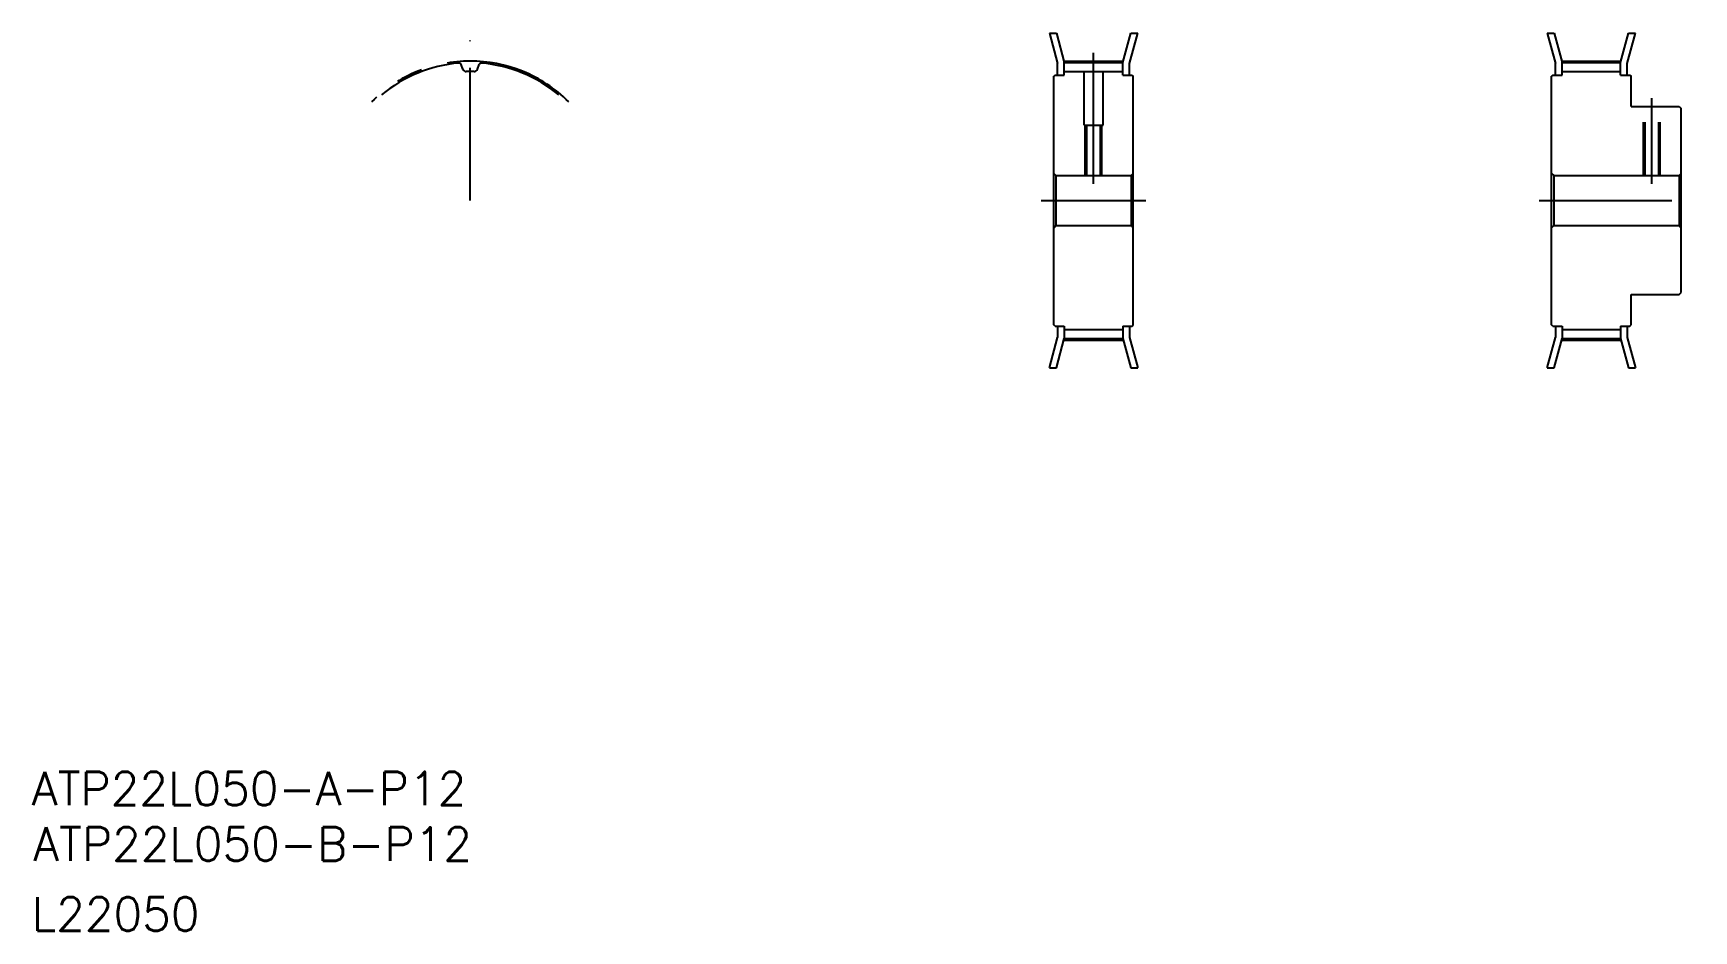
# Model space of a CAD drawing. Extents: x -63 to 334, y -90 to 125.
import ezdxf

# ---------------------------------------------------------------- set-up
doc = ezdxf.new("R2010")
doc.units = 0
doc.linetypes.add('CENTER', pattern=[50.8, 31.75, -6.35, 6.35, -6.35])
doc.linetypes.add('DASHED', pattern=[19.05, 12.7, -6.35])
doc.layers.get('0').update_dxf_attribs({"linetype": 'CONTINUOUS'})
doc.layers.add('CENTER', color=1, linetype='CENTER')
doc.styles.get("Standard").update_dxf_attribs({"font": 'txt', "bigfont": 'BIGFONT'})

msp = doc.modelspace()

# ---------------------------------------------------------------- linework, layer by layer
at = {"color": 7, "linetype": 'CONTINUOUS'}
for p, q in [((179.91, 125.06), (181.85, 117.82)), ((179.91, 125.06), (181.57, 125.06)), ((181.57, 125.06), (183.45, 118.03)), ((197.45, 118.03), (199.33, 125.06)), ((199.05, 117.82), (200.99, 125.06)), ((199.33, 125.06), (200.99, 125.06)), ((298.92, 125.06), (300.86, 117.82)), ((298.92, 125.06), (300.58, 125.06)), ((300.58, 125.06), (302.46, 118.03)), ((316.46, 118.03), (318.35, 125.06)), ((318.06, 117.82), (320, 125.06)), ((318.35, 125.06), (320, 125.06)), ((39.61, 116.45), (39.21, 117.57)), ((43.14, 116.45), (43.55, 117.57)), ((181.85, 115.06), (181.85, 117.82)), ((183.45, 118.03), (197.45, 118.03)), ((183.45, 115.06), (183.45, 118.03)), ((183.45, 115.9), (197.45, 115.9)), ((197.45, 115.06), (197.45, 118.03)), ((199.05, 115.06), (199.05, 117.82)), ((300.86, 115.06), (300.86, 117.82)), ((302.46, 118.03), (316.46, 118.03)), ((302.46, 115.06), (302.46, 118.03)), ((302.46, 115.9), (316.46, 115.9)), ((316.46, 115.06), (316.46, 118.03)), ((318.06, 115.06), (318.06, 117.82)), ((181.25, 115.06), (180.95, 114.76)), ((180.95, 55.36), (180.95, 114.76)), ((181.25, 115.06), (183.45, 115.06)), ((197.45, 115.06), (199.65, 115.06)), ((199.65, 115.06), (199.95, 114.76)), ((199.95, 55.36), (199.95, 114.76)), ((300.26, 115.06), (299.96, 114.76)), ((299.96, 55.36), (299.96, 114.76)), ((300.26, 115.06), (302.46, 115.06)), ((316.46, 115.06), (318.66, 115.06)), ((318.66, 115.06), (318.96, 114.76)), ((318.96, 107.56), (318.96, 114.76)), ((318.96, 107.56), (330.46, 107.56)), ((330.46, 107.56), (330.96, 107.06)), ((330.96, 63.06), (330.96, 107.06)), ((180.95, 91.56), (181.45, 91.06)), ((199.95, 91.56), (199.45, 91.06)), ((299.96, 91.56), (300.46, 91.06)), ((330.46, 91.06), (330.96, 91.56)), ((181.45, 91.06), (199.45, 91.06)), ((181.45, 91.06), (181.45, 79.06)), ((199.45, 91.06), (199.45, 79.06)), ((300.46, 91.06), (330.46, 91.06)), ((300.46, 91.06), (300.46, 79.06)), ((330.46, 91.06), (330.46, 79.06)), ((330.96, 85.06), (330.96, 85.06)), ((180.95, 78.56), (181.45, 79.06)), ((181.45, 79.06), (199.45, 79.06)), ((199.95, 78.56), (199.45, 79.06)), ((299.96, 78.56), (300.46, 79.06)), ((300.46, 79.06), (330.46, 79.06)), ((330.46, 79.06), (330.96, 78.56)), ((330.96, 74.06), (330.96, 74.06)), ((318.96, 62.56), (330.46, 62.56)), ((318.96, 55.36), (318.96, 62.56)), ((330.46, 62.56), (330.96, 63.06)), ((179.91, 45.06), (181.85, 52.3)), ((181.25, 55.06), (180.95, 55.36)), ((181.25, 55.06), (183.45, 55.06)), ((181.57, 45.06), (183.45, 52.09)), ((181.85, 55.06), (181.85, 52.3)), ((183.45, 55.06), (183.45, 52.09)), ((183.45, 54.22), (197.45, 54.22)), ((183.45, 52.09), (197.45, 52.09)), ((197.45, 55.06), (199.65, 55.06)), ((197.45, 55.06), (197.45, 52.09)), ((197.45, 52.09), (199.33, 45.06)), ((199.05, 55.06), (199.05, 52.3)), ((199.05, 52.3), (200.99, 45.06)), ((199.65, 55.06), (199.95, 55.36)), ((298.92, 45.06), (300.86, 52.3)), ((300.26, 55.06), (299.96, 55.36)), ((300.26, 55.06), (302.46, 55.06)), ((300.58, 45.06), (302.46, 52.09)), ((300.86, 55.06), (300.86, 52.3)), ((302.46, 55.06), (302.46, 52.09)), ((302.46, 54.22), (316.46, 54.22)), ((302.46, 52.09), (316.46, 52.09)), ((316.46, 55.06), (318.66, 55.06)), ((316.46, 55.06), (316.46, 52.09)), ((316.46, 52.09), (318.35, 45.06)), ((318.06, 55.06), (318.06, 52.3)), ((318.06, 52.3), (320, 45.06)), ((318.66, 55.06), (318.96, 55.36)), ((179.91, 45.06), (181.57, 45.06)), ((199.33, 45.06), (200.99, 45.06)), ((298.92, 45.06), (300.58, 45.06)), ((318.35, 45.06), (320, 45.06))]:
    msp.add_line(p, q, dxfattribs=at)
at = {"color": 3, "linetype": 'DASHED'}
for p, q in [((188.2, 103.06), (188.2, 115.9)), ((192.7, 103.06), (192.7, 115.9)), ((321.96, 91.06), (321.96, 107.56)), ((322.34, 91.06), (322.34, 107.56)), ((325.58, 91.06), (325.58, 107.56)), ((325.96, 91.06), (325.96, 107.56)), ((188.2, 103.06), (192.7, 103.06)), ((188.45, 91.06), (188.45, 103.06)), ((188.83, 91.06), (188.83, 103.06)), ((192.07, 91.06), (192.07, 103.06)), ((192.45, 91.06), (192.45, 103.06))]:
    msp.add_line(p, q, dxfattribs=at)
at = {"color": 7, "linetype": 'CONTINUOUS'}
for centre, radius, start, end in [((41.38, 85.06), 32.97, 94.722, 130), ((38.71, 117.39), 0.53, 20, 94.722), ((40.42, 116.75), 0.86, 200, 271.7295), ((41.38, 85.06), 30.84, 88.2705, 91.7295), ((42.33, 116.75), 0.86, 268.2705, 340), ((44.05, 117.39), 0.53, 85.278, 160), ((41.38, 85.06), 32.97, 50, 85.278)]:
    msp.add_arc(centre, radius, start, end, dxfattribs=at)
at = {"layer": 'CENTER', "color": 1, "linetype": 'CENTER'}
for p, q in [((41.38, 85.06), (41.38, 123.3)), ((190.45, 89.06), (190.45, 120.41)), ((183.35, 118.41), (197.55, 118.41)), ((302.36, 118.41), (316.56, 118.41)), ((323.96, 89.06), (323.96, 109.56)), ((177.95, 85.06), (202.95, 85.06)), ((296.96, 85.06), (333.96, 85.06)), ((183.35, 51.71), (197.55, 51.71)), ((302.36, 51.71), (316.56, 51.71))]:
    msp.add_line(p, q, dxfattribs=at)
msp.add_arc((41.38, 85.06), 33.35, 45, 135, dxfattribs=at)

# ---------------------------------------------------------------- texts
at = {"color": 7, "linetype": 'CONTINUOUS'}
for s, p in [('ATP22L050-A-P12', (-63.44, -59.52)), ('ATP22L050-B-P12', (-63.09, -72.77)), ('L22050', (-63.44, -89.52))]:
    msp.add_text(s, height=8, dxfattribs=at).set_placement(p)

doc.saveas('drawing.dxf')
